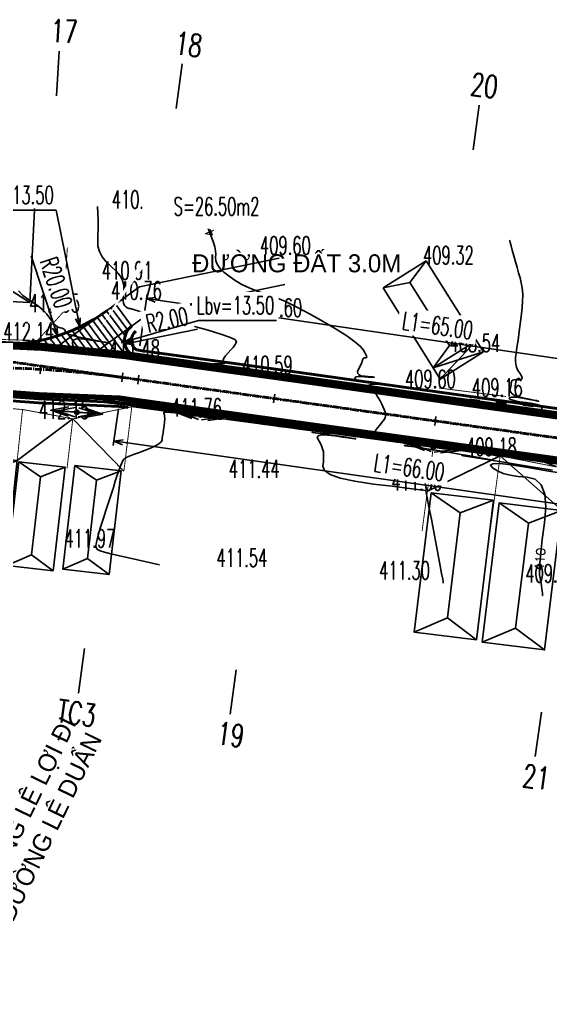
# Model space of a CAD drawing. Header units: centimetres. Extents: x 556321 to 560034, y 1839250 to 1840516.
# Drawn here: x 556566 to 556625.1, y 1839303.3 to 1839412.6 of the extents above; entities that cross this region are included whole.
import ezdxf
from ezdxf.enums import TextEntityAlignment as Align

# ---------------------------------------------------------------- set-up
doc = ezdxf.new("R2010")
doc.units = ezdxf.units.CM
doc.header["$MEASUREMENT"] = 0
doc.set_wipeout_variables(frame=1)
doc.linetypes.add('ACAD_ISO03W100', pattern=[30, 12, -18])
doc.linetypes.add('CENTER2', pattern=[1.125, 0.75, -0.125, 0.125, -0.125])
for name, color, linetype in [('4', 21, 'Continuous'), ('bo via', 23, 'Continuous'), ('bovia', 1, 'Continuous'), ('CAO DO AN', 6, 'Continuous'), ('cao do Hien Trang', 6, 'Continuous'), ('cao do3', 2, 'Continuous'), ('Duong nhua Cu', 33, 'Continuous'), ('H1_DongMuc', 3, 'Continuous'), ('H1_DongMuc_Con', 3, 'Continuous'), ('pha1', 4, 'Continuous'), ('sh(bs)', 31, 'Continuous'), ('SH1', 4, 'Continuous'), ('T', 20, 'Continuous'), ('ThongSoTuyen_TuyenPDP', 7, 'Continuous'), ('TUYEN', 7, 'Continuous'), ('vuot', 7, 'Continuous')]:
    doc.layers.add(name, color=color, linetype=linetype)
doc.styles.add('2D', font='vnsimple.shx', dxfattribs={"width": 0.6})
doc.styles.add('Khung ten', font='VHAVANB_3.TTF')
doc.styles.get("Standard").update_dxf_attribs({"font": 'Vnsimple.shx', "width": 0.7, "height": 2})
doc.linetypes.add('FENCELINE2', pattern='A,0.25,-0.1,[132,ltypeshp.shx,S=0.1,R=0,X=-0.1,Y=0],-0.1,1', length=1.45)
doc.linetypes.add('ZIGZAG', pattern='A,0.0001,-0.2,[131,ltypeshp.shx,S=0.2,R=0,X=-0.2,Y=0],-0.4,[131,ltypeshp.shx,S=0.2,R=180,X=0.2,Y=0],-0.2', length=0.8001)
doc.dimstyles.new('D1000', dxfattribs={"dimtxt": 2, "dimasz": 1, "dimexe": 0.5, "dimexo": 1, "dimgap": 0.7, "dimtad": 1, "dimzin": 0, "dimdsep": 46, "dimtxsty": '2D', "dimblk": 'OPEN30', "dimcen": 0, "dimdle": 0.7, "dimclrd": 7, "dimclre": 7, "dimclrt": 3, "dimadec": 0, "dimazin": 2, "dimtfac": 0.347826, "dimtix": 1, "dimtofl": 0, "dimtmove": 0, "dimatfit": 3, "dimldrblk": 'OPEN30', "dimfxl": 0, "dimtolj": 1, "dimtzin": 0, "dimarcsym": 0})
doc.dimstyles.new('D1000 bv', dxfattribs={"dimtxt": 2, "dimasz": 1, "dimexe": 0.5, "dimexo": 1, "dimgap": 0.7, "dimtad": 1, "dimzin": 0, "dimdsep": 46, "dimtxsty": '2D', "dimblk": 'OPEN30', "dimcen": 0, "dimdle": 0.7, "dimclrd": 7, "dimclre": 7, "dimclrt": 3, "dimadec": 0, "dimazin": 2, "dimtfac": 0.347826, "dimtix": 1, "dimtofl": 0, "dimtmove": 0, "dimatfit": 3, "dimldrblk": 'OPEN30', "dimfxl": 0, "dimtolj": 1, "dimtzin": 0, "dimarcsym": 0})
doc.dimstyles.get("Standard").update_dxf_attribs({"dimtxt": 0.18, "dimasz": 0.18, "dimexe": 0.18, "dimexo": 0.0625, "dimgap": 0.09, "dimtad": 0, "dimtih": 1, "dimtoh": 1, "dimdec": 4, "dimzin": 0, "dimdsep": 46, "dimtxsty": 'Standard', "dimcen": 0.09, "dimadec": 0, "dimazin": 0, "dimtfac": 1, "dimtdec": 4, "dimtofl": 0, "dimtmove": 0, "dimatfit": 3, "dimfxl": 0, "dimtolj": 1, "dimtzin": 0, "dimarcsym": 0})

# ---------------------------------------------------------------- blocks, each defined once
blk = doc.blocks.new('A$C4A36565F')
at = {"layer": 'SH1'}
blk.add_lwpolyline([(0, 0), (5.935, -11.566), (11.098, -8.917), (5.163, 2.65)], close=True, dxfattribs=at)
at = {"layer": 'SH1', "color": 8}
for points in [[(0, 0), (3.281, -0.038), (5.163, 2.65)], [(3.281, -0.038), (7.751, -8.749)], [(5.935, -11.566), (7.751, -8.749), (11.098, -8.917)]]:
    blk.add_lwpolyline(points, dxfattribs=at)
at = {"layer": 'SH1'}
blk.add_lwpolyline([(5.935, -11.566), (11.098, -8.917)], dxfattribs=at)
blk = doc.blocks.new('_Open30')
at = {"color": 0, "linetype": 'ByBlock', "lineweight": -2}
for p, q in [((-1, 0.27), (0, 0)), ((0, 0), (-1, -0.27)), ((0, 0), (-1, 0))]:
    blk.add_line(p, q, dxfattribs=at)
blk = doc.blocks.new('*D61')
at = {"layer": 'bo via', "color": 7, "lineweight": -2, "transparency": 16777216}
for p, q in [((556579.36, 1839376.32), (556580.2, 1839382.07)), ((556581.12, 1839381.43), (556643.46, 1839372.32)), ((556643.68, 1839366.93), (556644.52, 1839372.67))]:
    blk.add_line(p, q, dxfattribs=at)
at = {"layer": 'Defpoints', "color": 0, "lineweight": -2, "transparency": 16777216}
for p in [(556579.22, 1839375.34, 413.75), (556644.45, 1839372.18), (556643.54, 1839365.94, 413.94)]:
    blk.add_point(p, dxfattribs=at)
at = {"layer": 'bo via', "color": 7, "lineweight": -2, "transparency": 16777216}
for p, rotation in [((556580.13, 1839381.58), 171.6866906371008), ((556644.45, 1839372.18), 351.6866906371008)]:
    blk.add_blockref('_Open30', p, dxfattribs=dict(at, rotation=rotation))
at = {"layer": 'bo via', "color": 3, "transparency": 16777216, "insert": (556612.54, 1839378.56), "char_height": 2, "attachment_point": 5, "rotation": 351.6867, "style": '2D', "bg_fill": 3, "box_fill_scale": 1.25, "bg_fill_color": 256, "bg_fill_true_color": 13158600, "bg_fill_transparency": 0}
blk.add_mtext('\\A1;L1=65.00', dxfattribs=at)
blk = doc.blocks.new('*D85')
at = {"layer": 'bo via', "color": 7, "lineweight": -2, "transparency": 16777216}
for p, q in [((556576.98, 1839369.3), (556576.4, 1839365.21)), ((556577.46, 1839365.56), (556640.83, 1839356.59)), ((556642.33, 1839360.05), (556641.75, 1839355.96))]:
    blk.add_line(p, q, dxfattribs=at)
at = {"layer": 'Defpoints', "color": 0, "lineweight": -2, "transparency": 16777216}
for p in [(556577.12, 1839370.29, 427.44), (556642.47, 1839361.04, 427.44), (556641.82, 1839356.45)]:
    blk.add_point(p, dxfattribs=at)
at = {"layer": 'bo via', "color": 7, "lineweight": -2, "transparency": 16777216}
for p, rotation in [((556576.47, 1839365.7), 171.9432178958593), ((556641.82, 1839356.45), 351.9432178958593)]:
    blk.add_blockref('_Open30', p, dxfattribs=dict(at, rotation=rotation))
at = {"layer": 'bo via', "color": 3, "transparency": 16777216, "insert": (556609.38, 1839362.76), "char_height": 2, "attachment_point": 5, "rotation": 351.9432, "style": '2D', "bg_fill": 3, "box_fill_scale": 1.25, "bg_fill_color": 256, "bg_fill_true_color": 13158600, "bg_fill_transparency": 0}
blk.add_mtext('\\A1;L1=66.00', dxfattribs=at)
blk = doc.blocks.new('*D30')
at = {"layer": 'Defpoints', "color": 0, "lineweight": -2, "transparency": 16777216}
for p in [(556570.21, 1839377.41, 411.99), (556576.44, 1839358.41, 411.99)]:
    blk.add_point(p, dxfattribs=at)
at = {"layer": 'vuot', "color": 7, "lineweight": -2, "transparency": 16777216}
blk.add_line((556567.28, 1839386.34), (556569.9, 1839378.36), dxfattribs=at)
at = {"layer": 'vuot', "color": 7, "lineweight": -2, "transparency": 16777216, "rotation": 288.1505886806409}
blk.add_blockref('_Open30', (556570.21, 1839377.41), dxfattribs=at)
at = {"layer": 'vuot', "color": 3, "transparency": 16777216, "insert": (556570.05, 1839383.36), "char_height": 2, "attachment_point": 5, "rotation": 288.1506, "style": '2D', "bg_fill": 3, "box_fill_scale": 1.25, "bg_fill_color": 256, "bg_fill_true_color": 13158600, "bg_fill_transparency": 0}
blk.add_mtext('\\A1;R20.00', dxfattribs=at)
blk = doc.blocks.new('*D31')
at = {"layer": 'Defpoints', "color": 0, "lineweight": -2, "transparency": 16777216}
for p in [(556575.75, 1839376.12, 411.99), (556577.71, 1839376.52, 411.99)]:
    blk.add_point(p, dxfattribs=at)
at = {"layer": 'vuot', "color": 7, "lineweight": -2, "transparency": 16777216}
blk.add_line((556585.8, 1839378.15), (556578.69, 1839376.72), dxfattribs=at)
at = {"layer": 'vuot', "color": 7, "lineweight": -2, "transparency": 16777216, "rotation": 191.4226953946767}
blk.add_blockref('_Open30', (556577.71, 1839376.52), dxfattribs=at)
at = {"layer": 'vuot', "color": 3, "transparency": 16777216, "insert": (556582.4, 1839379.2), "char_height": 2, "attachment_point": 5, "rotation": 11.4227, "style": '2D', "bg_fill": 3, "box_fill_scale": 1.25, "bg_fill_color": 256, "bg_fill_true_color": 13158600, "bg_fill_transparency": 0}
blk.add_mtext('\\A1;R2.00', dxfattribs=at)
blk = doc.blocks.new('A$C60531E53')
at = {"layer": '4'}
blk.add_hatch(color=256, dxfattribs=at).paths.add_polyline_path([(-0.24, 0, 1), (0.24, 0, 1)])
blk.add_circle((0, 0), 0.24, dxfattribs=at)
for points in [[(-2.9, 0), (1.22, 0)], [(-2.19, 0), (1.93, 0)], [(2.17, 0), (-1.94, 0)], [(2.92, 0), (-1.2, 0)]]:
    blk.add_leader(points, dimstyle='Standard', override={"dimasz": 2, "dimgap": 0.09, "dimtad": 0, "dimldrblk": 'Open30'}, dxfattribs=at)

msp = doc.modelspace()

# ---------------------------------------------------------------- hatches: boundary and pattern name
at = {"layer": 'vuot'}
h = msp.add_hatch(dxfattribs=at)
h.set_pattern_fill('ANSI31', color=8, scale=5, angle=-98.44815, style=0)
h.set_pattern_definition([(306.551850038, (-1181862.11784, 2655633.09287), (0.50207390272, 0.3722187478), [])])
h.paths.add_polyline_path([(556577.807, 1839375.561), (556578.255, 1839375.499, -0.4461583), (556578.414, 1839378.471, -0.0061283), (556578.413, 1839378.473), (556574.815, 1839375.857)])
h.paths.add_polyline_path([(556574.815, 1839375.857), (556578.413, 1839378.473, -0.4142136), (556578.434, 1839378.61), (556576.728, 1839380.957), (556570.325, 1839376.3)])
h.paths.add_polyline_path([(556570.325, 1839376.3), (556575.745, 1839380.242, -0.1260276), (556566.521, 1839376.579), (556568.473, 1839376.483)])

# ---------------------------------------------------------------- linework, layer by layer
at = {"layer": 'cao do Hien Trang', "color": 3, "lineweight": -2}
for centre in [(556579.967, 1839381.463, 410.763), (556570.843, 1839380.063, 412.546), (556567.964, 1839376.902, 412.139), (556568.587, 1839376.222, 412.208), (556572.21, 1839375.821, 411.989), (556579.765, 1839374.986, 411.478), (556617.657, 1839375.624, 408.543), (556568.29, 1839373.461, 412.114), (556579.205, 1839372.538, 411.539), (556594.546, 1839373.163, 410.59), (556612.706, 1839371.607, 409.595), (556566.421, 1839370.86, 412.077), (556594.329, 1839370.496, 410.712), (556612.523, 1839370.765, 409.571), (556620.16, 1839370.661, 409.158), (556566.31, 1839369.214, 412.506), (556578.475, 1839369.512, 411.554), (556578.798, 1839369.968, 411.518), (556569.12, 1839368.717, 412.429), (556571.909, 1839368.174, 412.148), (556572.355, 1839368.914, 412.075), (556578.294, 1839368.222, 412.161), (556586.107, 1839368.594, 411.248), (556586.659, 1839368.431, 411.756), (556593.844, 1839367.928, 410.683), (556612.293, 1839368.022, 409.661), (556612.053, 1839365.016, 409.667), (556612.067, 1839365.417, 409.542), (556619.503, 1839364.053, 409.182)]:
    msp.add_circle(centre, 0, dxfattribs=at)
at = {"layer": 'cao do3', "color": 6, "lineweight": -2}
for centre in [(556580.046, 1839391.609, 410.31), (556596.555, 1839386.484, 409.598), (556614.711, 1839385.391, 409.32), (556578.943, 1839383.686, 410.91), (556595.59, 1839379.551, 410.598), (556593.092, 1839361.604, 411.437), (556611.204, 1839360.194, 411.003), (556574.79, 1839353.853, 411.97), (556591.713, 1839351.7, 411.537), (556609.825, 1839350.289, 411.303)]:
    msp.add_circle(centre, 0, dxfattribs=at)
at = {"layer": 'Duong nhua Cu', "color": 8, "linetype": 'ACAD_ISO03W100', "ltscale": 0.1, "elevation": 428.165}
msp.add_lwpolyline([(556629.167, 1839368.872), (556612.523, 1839370.765), (556594.546, 1839373.163), (556579.765, 1839374.986), (556560.372, 1839376.636), (556548.565, 1839375.72), (556539.601, 1839374.442), (556534.421, 1839373.615), (556526.537, 1839372.6), (556522.949, 1839372.056), (556521.158, 1839371.832), (556519.663, 1839372.557), (556519.49, 1839372.726)], dxfattribs=at)
at = {"layer": 'H1_DongMuc', "color": 5, "lineweight": -2, "elevation": 410}
for points in [[(556586.88, 1839389.688), (556587.587, 1839387.826), (556587.72, 1839387.347), (556587.8, 1839386.906), (556587.83, 1839386.503), (556587.807, 1839386.139), (556587.829, 1839385.779), (556587.99, 1839385.391), (556588.291, 1839384.973), (556588.731, 1839384.527), (556589.311, 1839384.051), (556589.994, 1839383.58), (556590.743, 1839383.147), (556591.558, 1839382.752), (556592.439, 1839382.396), (556593.386, 1839382.077), (556594.427, 1839381.715), (556595.589, 1839381.229), (556596.872, 1839380.619), (556598.276, 1839379.884), (556599.801, 1839379.025), (556601.25, 1839378.159), (556602.424, 1839377.406), (556603.323, 1839376.766), (556603.948, 1839376.237), (556604.299, 1839375.82), (556604.479, 1839375.498), (556604.592, 1839375.252), (556604.637, 1839375.083), (556604.616, 1839374.989), (556604.527, 1839374.972), (556604.415, 1839374.979), (556604.324, 1839374.958), (556604.255, 1839374.908), (556604.206, 1839374.83), (556604.179, 1839374.724), (556604.148, 1839374.587), (556604.087, 1839374.418), (556603.998, 1839374.215), (556603.879, 1839373.98), (556603.732, 1839373.711), (556603.629, 1839373.451), (556603.647, 1839373.242), (556603.784, 1839373.084), (556604.041, 1839372.977), (556604.417, 1839372.921), (556604.81, 1839372.891), (556605.115, 1839372.865), (556605.332, 1839372.843), (556605.461, 1839372.824), (556605.503, 1839372.808), (556605.458, 1839372.798), (556605.326, 1839372.799), (556605.107, 1839372.809), (556604.801, 1839372.828), (556604.408, 1839372.857), (556604.015, 1839372.879), (556603.706, 1839372.874), (556603.481, 1839372.844), (556603.341, 1839372.789), (556603.286, 1839372.708), (556603.337, 1839372.616), (556603.517, 1839372.525), (556603.826, 1839372.436), (556604.263, 1839372.349), (556604.829, 1839372.264), (556605.367, 1839372.188), (556605.72, 1839372.127), (556605.888, 1839372.083), (556605.871, 1839372.055), (556605.669, 1839372.043), (556605.396, 1839372.031), (556605.166, 1839372.004), (556604.978, 1839371.962), (556604.834, 1839371.905), (556604.733, 1839371.832), (556604.677, 1839371.757), (556604.669, 1839371.689), (556604.708, 1839371.629), (556604.795, 1839371.576), (556604.929, 1839371.532), (556605.086, 1839371.476), (556605.239, 1839371.387), (556605.389, 1839371.266), (556605.535, 1839371.113), (556605.678, 1839370.928), (556605.821, 1839370.712), (556605.969, 1839370.467), (556606.122, 1839370.193), (556606.279, 1839369.891), (556606.441, 1839369.559), (556606.583, 1839369.233), (556606.678, 1839368.946), (556606.728, 1839368.699), (556606.732, 1839368.49), (556606.69, 1839368.321), (556606.604, 1839368.155), (556606.475, 1839367.958), (556606.304, 1839367.73), (556606.091, 1839367.469), (556605.836, 1839367.178), (556605.613, 1839366.891), (556605.499, 1839366.648), (556605.494, 1839366.448), (556605.596, 1839366.29), (556605.808, 1839366.175), (556606.051, 1839366.088), (556606.252, 1839366.011), (556606.409, 1839365.946), (556606.522, 1839365.892), (556606.592, 1839365.85), (556606.686, 1839365.81), (556606.873, 1839365.763), (556607.151, 1839365.711), (556607.521, 1839365.652), (556607.983, 1839365.588), (556608.44, 1839365.521), (556608.793, 1839365.459), (556609.044, 1839365.399), (556609.191, 1839365.344), (556609.236, 1839365.291), (556609.23, 1839365.245), (556609.224, 1839365.208), (556609.221, 1839365.181), (556609.218, 1839365.164), (556609.217, 1839365.156), (556609.204, 1839365.154), (556609.165, 1839365.157), (556609.1, 1839365.165), (556609.01, 1839365.177), (556608.895, 1839365.193), (556608.844, 1839365.2), (556608.951, 1839365.185), (556609.213, 1839365.147), (556609.632, 1839365.087), (556610.207, 1839365.004), (556610.928, 1839364.897), (556611.782, 1839364.764), (556612.771, 1839364.604), (556613.895, 1839364.417), (556615.152, 1839364.204), (556616.345, 1839363.999), (556617.271, 1839363.836), (556617.933, 1839363.716), (556618.329, 1839363.638), (556618.46, 1839363.603), (556618.355, 1839363.608), (556618.046, 1839363.648), (556617.532, 1839363.725), (556616.813, 1839363.838), (556615.889, 1839363.987), (556615.255, 1839364.091), (556615.404, 1839364.066), (556616.338, 1839363.914), (556618.055, 1839363.634), (556620.557, 1839363.225), (556623.202, 1839362.796), (556625.351, 1839362.452)], [(556626.068, 1839362.16), (556624.497, 1839362.425), (556622.595, 1839362.756), (556620.783, 1839363.045), (556619.482, 1839363.186), (556618.693, 1839363.178), (556618.414, 1839363.021), (556618.647, 1839362.716), (556619.191, 1839362.37), (556619.849, 1839362.093), (556620.62, 1839361.885), (556621.504, 1839361.746), (556622.501, 1839361.675), (556623.421, 1839361.442), (556624.076, 1839360.817), (556624.463, 1839359.799), (556624.584, 1839358.388), (556624.439, 1839356.585), (556624.195, 1839354.753), (556624.018, 1839353.258), (556623.909, 1839352.1), (556623.868, 1839351.279), (556623.894, 1839350.794), (556623.952, 1839350.479), (556624.006, 1839350.167), (556624.055, 1839349.857), (556624.1, 1839349.551), (556624.14, 1839349.247), (556624.175, 1839348.975), (556624.202, 1839348.763), (556624.221, 1839348.612), (556624.232, 1839348.521), (556624.236, 1839348.491), (556624.236, 1839348.491)]]:
    msp.add_lwpolyline(points, dxfattribs=at)
at = {"layer": 'H1_DongMuc_Con', "color": 8, "lineweight": -2}
for points, elevation in [([(556574.649, 1839391.812), (556574.729, 1839390.3), (556574.734, 1839389.806), (556574.728, 1839389.267), (556574.708, 1839388.683), (556574.676, 1839388.053), (556574.706, 1839387.414), (556574.87, 1839386.803), (556575.17, 1839386.219), (556575.604, 1839385.662), (556576.174, 1839385.133), (556576.741, 1839384.616), (556577.165, 1839384.098), (556577.447, 1839383.578), (556577.587, 1839383.056), (556577.585, 1839382.532), (556577.528, 1839382.047), (556577.502, 1839381.638), (556577.507, 1839381.306), (556577.543, 1839381.051), (556577.611, 1839380.873), (556577.699, 1839380.745), (556577.798, 1839380.641), (556577.906, 1839380.56), (556578.025, 1839380.503), (556578.153, 1839380.47), (556578.28, 1839380.449), (556578.392, 1839380.428), (556578.49, 1839380.407), (556578.574, 1839380.386), (556578.644, 1839380.365), (556578.728, 1839380.337), (556578.857, 1839380.294), (556579.031, 1839380.236), (556579.249, 1839380.164), (556579.511, 1839380.076), (556579.966, 1839379.938), (556580.762, 1839379.714), (556581.9, 1839379.404), (556583.379, 1839379.007), (556585.2, 1839378.524), (556586.99, 1839378.034), (556588.377, 1839377.617), (556589.361, 1839377.272), (556589.943, 1839377), (556590.121, 1839376.8), (556590.067, 1839376.618), (556589.949, 1839376.398), (556589.768, 1839376.139), (556589.524, 1839375.843), (556589.217, 1839375.509), (556588.927, 1839375.185), (556588.735, 1839374.92), (556588.642, 1839374.712), (556588.647, 1839374.563), (556588.75, 1839374.472), (556588.849, 1839374.416), (556588.841, 1839374.372), (556588.725, 1839374.34), (556588.503, 1839374.319), (556588.174, 1839374.311), (556587.828, 1839374.304), (556587.558, 1839374.287), (556587.364, 1839374.261), (556587.293, 1839374.241)], 411), ([(556624.029, 1839369.126), (556624.056, 1839369.17), (556624.115, 1839369.277), (556624.179, 1839369.402), (556624.162, 1839369.532), (556623.977, 1839369.656), (556623.623, 1839369.772), (556623.1, 1839369.881), (556622.408, 1839369.983), (556621.711, 1839370.082), (556621.173, 1839370.181), (556620.792, 1839370.282), (556620.569, 1839370.383), (556620.504, 1839370.485), (556620.583, 1839370.565), (556620.789, 1839370.6), (556621.122, 1839370.589), (556621.584, 1839370.533), (556622.173, 1839370.432), (556622.761, 1839370.321), (556623.218, 1839370.236), (556623.545, 1839370.178), (556623.742, 1839370.146), (556623.808, 1839370.14), (556623.744, 1839370.16), (556623.549, 1839370.204), (556623.223, 1839370.272), (556622.767, 1839370.364), (556622.18, 1839370.481), (556621.596, 1839370.621), (556621.149, 1839370.783), (556620.84, 1839370.967), (556620.667, 1839371.172), (556620.632, 1839371.4), (556620.663, 1839371.627), (556620.692, 1839371.831), (556620.717, 1839372.012), (556620.739, 1839372.17), (556620.758, 1839372.305), (556620.803, 1839372.412), (556620.905, 1839372.488), (556621.063, 1839372.532), (556621.277, 1839372.545), (556621.548, 1839372.526), (556621.792, 1839372.528), (556621.929, 1839372.6), (556621.958, 1839372.744), (556621.879, 1839372.959), (556621.693, 1839373.245), (556621.481, 1839373.574), (556621.329, 1839373.915), (556621.236, 1839374.269), (556621.201, 1839374.636), (556621.225, 1839375.016), (556621.291, 1839375.485), (556621.379, 1839376.121), (556621.491, 1839376.923), (556621.626, 1839377.892), (556621.784, 1839379.028), (556621.922, 1839380.175), (556621.999, 1839381.18), (556622.014, 1839382.043), (556621.967, 1839382.763), (556621.859, 1839383.34), (556621.714, 1839383.866), (556621.558, 1839384.429), (556621.393, 1839385.03), (556621.217, 1839385.669), (556621.03, 1839386.346), (556620.857, 1839386.972), (556620.723, 1839387.459), (556620.627, 1839387.807), (556620.57, 1839388.016), (556620.551, 1839388.085), (556620.551, 1839388.085)], 409), ([(556565.859, 1839382.441), (556566.346, 1839381.904), (556566.97, 1839381.459), (556567.617, 1839381.061), (556568.176, 1839380.659), (556568.645, 1839380.254), (556569.025, 1839379.846), (556569.315, 1839379.435), (556569.56, 1839379.06), (556569.803, 1839378.76), (556570.042, 1839378.535), (556570.28, 1839378.385), (556570.515, 1839378.31), (556570.723, 1839378.264), (556570.881, 1839378.199), (556570.989, 1839378.115), (556571.046, 1839378.014), (556571.053, 1839377.893), (556571.135, 1839377.758), (556571.415, 1839377.611), (556571.893, 1839377.454), (556572.571, 1839377.285), (556573.447, 1839377.105), (556574.324, 1839376.938), (556575.007, 1839376.806), (556575.494, 1839376.71), (556575.787, 1839376.65), (556575.884, 1839376.626), (556575.804, 1839376.634), (556575.565, 1839376.671), (556575.167, 1839376.737), (556574.61, 1839376.831), (556573.894, 1839376.955), (556573.177, 1839377.058), (556572.617, 1839377.089), (556572.213, 1839377.05), (556571.965, 1839376.939), (556571.874, 1839376.757), (556571.872, 1839376.557), (556571.892, 1839376.392), (556571.934, 1839376.263), (556571.998, 1839376.17), (556572.058, 1839376.129)], 412), ([(556573.544, 1839370.162), (556574.652, 1839370.052), (556575.754, 1839369.94), (556576.6, 1839369.853), (556577.189, 1839369.789), (556577.52, 1839369.749), (556577.718, 1839369.721), (556577.906, 1839369.695), (556578.084, 1839369.67), (556578.252, 1839369.647), (556578.41, 1839369.625), (556578.63, 1839369.594), (556578.983, 1839369.545), (556579.469, 1839369.477), (556580.089, 1839369.391), (556580.842, 1839369.286), (556581.692, 1839369.168), (556582.602, 1839369.041), (556583.571, 1839368.907), (556584.6, 1839368.763), (556585.688, 1839368.612), (556586.695, 1839368.47), (556587.477, 1839368.357), (556588.035, 1839368.271), (556588.37, 1839368.214), (556588.479, 1839368.184), (556588.477, 1839368.17), (556588.476, 1839368.157), (556588.474, 1839368.145), (556588.472, 1839368.134), (556588.471, 1839368.125), (556588.395, 1839368.128), (556588.169, 1839368.153), (556587.792, 1839368.201), (556587.266, 1839368.272), (556586.589, 1839368.365), (556585.856, 1839368.467), (556585.159, 1839368.564), (556584.498, 1839368.656), (556583.874, 1839368.743), (556583.286, 1839368.825), (556582.78, 1839368.887), (556582.403, 1839368.914), (556582.154, 1839368.907), (556582.034, 1839368.864), (556582.043, 1839368.787), (556582.102, 1839368.657), (556582.133, 1839368.454), (556582.138, 1839368.178), (556582.115, 1839367.83), (556582.065, 1839367.41), (556582.006, 1839366.981), (556581.954, 1839366.606), (556581.909, 1839366.286), (556581.872, 1839366.021), (556581.843, 1839365.81), (556581.744, 1839365.616), (556581.5, 1839365.404), (556581.111, 1839365.173), (556580.576, 1839364.922), (556579.895, 1839364.653), (556579.213, 1839364.4), (556578.673, 1839364.197), (556578.277, 1839364.045), (556578.023, 1839363.944), (556577.912, 1839363.894), (556577.868, 1839363.867), (556577.816, 1839363.834), (556577.757, 1839363.797), (556577.689, 1839363.755), (556577.614, 1839363.708), (556577.52, 1839363.596), (556577.398, 1839363.359), (556577.248, 1839362.996), (556577.069, 1839362.508), (556576.862, 1839361.894), (556576.641, 1839361.218), (556576.42, 1839360.542), (556576.199, 1839359.867), (556575.978, 1839359.191), (556575.757, 1839358.515), (556575.543, 1839357.857), (556575.346, 1839357.235), (556575.164, 1839356.649), (556574.997, 1839356.098), (556574.846, 1839355.584), (556574.717, 1839355.127), (556574.615, 1839354.746), (556574.54, 1839354.442), (556574.492, 1839354.214), (556574.472, 1839354.064), (556574.477, 1839353.955), (556574.506, 1839353.852), (556574.558, 1839353.755), (556574.634, 1839353.665), (556574.733, 1839353.582), (556574.964, 1839353.48), (556575.436, 1839353.336), (556576.149, 1839353.149), (556577.101, 1839352.92), (556578.295, 1839352.648), (556581.579, 1839351.917)], 412), ([(556588.808, 1839368.376), (556588.865, 1839368.333), (556589.012, 1839368.253), (556589.237, 1839368.177), (556589.539, 1839368.102), (556589.918, 1839368.03), (556590.375, 1839367.959), (556590.867, 1839367.891), (556591.352, 1839367.824), (556591.829, 1839367.757), (556592.299, 1839367.692), (556592.761, 1839367.627), (556593.304, 1839367.552), (556594.016, 1839367.456), (556594.897, 1839367.337), (556595.946, 1839367.196), (556597.164, 1839367.033), (556598.335, 1839366.874), (556599.246, 1839366.746), (556599.896, 1839366.648), (556600.284, 1839366.581), (556600.412, 1839366.544), (556600.409, 1839366.523), (556600.406, 1839366.504), (556600.403, 1839366.485), (556600.401, 1839366.468), (556600.399, 1839366.452), (556600.341, 1839366.447), (556600.171, 1839366.46), (556599.89, 1839366.493), (556599.497, 1839366.545), (556598.993, 1839366.616), (556598.605, 1839366.671), (556598.563, 1839366.678), (556598.866, 1839366.634), (556599.515, 1839366.541), (556600.509, 1839366.398), (556601.558, 1839366.246), (556602.374, 1839366.125), (556602.957, 1839366.035), (556603.305, 1839365.976), (556603.42, 1839365.947), (556603.326, 1839365.95), (556603.047, 1839365.983), (556602.583, 1839366.046), (556601.935, 1839366.14), (556601.101, 1839366.264), (556600.284, 1839366.363), (556599.685, 1839366.379), (556599.303, 1839366.314), (556599.139, 1839366.168), (556599.192, 1839365.939), (556599.344, 1839365.676), (556599.478, 1839365.423), (556599.593, 1839365.18), (556599.688, 1839364.949), (556599.765, 1839364.728), (556599.818, 1839364.483), (556599.844, 1839364.179), (556599.842, 1839363.816), (556599.812, 1839363.393), (556599.755, 1839362.911), (556599.923, 1839362.421), (556600.571, 1839361.977), (556601.698, 1839361.578), (556603.305, 1839361.224), (556605.39, 1839360.915), (556607.484, 1839360.657), (556609.114, 1839360.456), (556610.28, 1839360.313), (556610.983, 1839360.227), (556611.221, 1839360.198), (556611.227, 1839360.197), (556611.232, 1839360.196), (556611.235, 1839360.193), (556611.236, 1839360.189), (556611.237, 1839360.185), (556611.274, 1839359.981), (556611.387, 1839359.381), (556611.576, 1839358.383), (556611.84, 1839356.989), (556612.181, 1839355.198), (556612.523, 1839353.4), (556612.79, 1839351.986), (556612.984, 1839350.956), (556613.104, 1839350.309), (556613.15, 1839350.047), (556613.172, 1839349.872)], 411), ([(556625.706, 1839362.87), (556624.953, 1839363.151), (556624.368, 1839363.374), (556624.164, 1839363.454)], 409)]:
    msp.add_lwpolyline(points, dxfattribs=dict(at, elevation=elevation))
at = {"layer": 'pha1', "color": 8, "linetype": 'ACAD_ISO03W100', "ltscale": 0.1, "elevation": 413.955}
msp.add_lwpolyline([(556527.304, 1839367.167), (556540.325, 1839369.419), (556542.106, 1839369.714), (556549.104, 1839370.7), (556560.344, 1839371.259), (556566.421, 1839370.86), (556578.798, 1839369.968), (556593.844, 1839367.928), (556612.067, 1839365.417), (556642.71, 1839361.325)], dxfattribs=at)
at = {"layer": 'SH1', "linetype": 'FENCELINE2'}
msp.add_lwpolyline([(556560.512, 1839377.106, 0.1, 0.1, 0), (556567.964, 1839376.902, 0.1, 0.1, 0), (556570.843, 1839380.063, 0.1, 0.1, 0), (556571.3, 1839387.277, 0, 0, 0)], format="xyseb", dxfattribs=at)
at = {"layer": 'SH1'}
for points, elevation in [([(556569.69, 1839375.843), (556579.347, 1839382.866), (556594.907, 1839386.07)], 411.989), ([(556606.458, 1839382.765), (556611.28, 1839385.79)], 409.595), ([(556611.28, 1839385.79), (556617.657, 1839375.624)], 409.595), ([(556574.256, 1839375.455), (556580.587, 1839380.059), (556595.512, 1839383.132)], 411.989), ([(556606.458, 1839382.765), (556612.835, 1839372.599)], 409.595), ([(556612.038, 1839373.87), (556616.86, 1839376.894)], 409.595), ([(556612.835, 1839372.599), (556617.657, 1839375.624)], 409.595)]:
    msp.add_lwpolyline(points, dxfattribs=dict(at, elevation=elevation))
at = {"layer": 'SH1', "color": 8, "elevation": 409.595}
for points in [[(556611.28, 1839385.79), (556609.444, 1839383.361), (556606.458, 1839382.765)], [(556613.849, 1839376.338), (556609.444, 1839383.361)], [(556612.038, 1839373.87), (556613.849, 1839376.338), (556616.86, 1839376.894)], [(556616.86, 1839376.894), (556612.835, 1839372.599)], [(556612.038, 1839373.87), (556617.657, 1839375.624)]]:
    msp.add_lwpolyline(points, dxfattribs=at)
at = {"layer": 'SH1', "linetype": 'FENCELINE2', "const_width": 0.1, "elevation": 409.595}
msp.add_lwpolyline([(556612.706, 1839371.607), (556620.16, 1839370.661)], dxfattribs=at)
at = {"layer": 'SH1', "linetype": 'FENCELINE2', "const_width": 0.1}
for points in [[(556560.173, 1839369.701), (556566.31, 1839369.214), (556565.699, 1839363.448)], [(556566.31, 1839369.214), (556571.909, 1839368.174), (556578.475, 1839369.512), (556612.053, 1839365.016), (556610.808, 1839355.683)], [(556578.475, 1839369.512), (556577.592, 1839362.351)], [(556571.909, 1839368.174), (556571.266, 1839362.676)], [(556612.053, 1839365.016), (556619.503, 1839364.053), (556630.433, 1839361.903), (556642.518, 1839360.348), (556649.235, 1839359.077), (556648.111, 1839351.247)], [(556619.503, 1839364.053), (556618.244, 1839354.614)]]:
    msp.add_lwpolyline(points, dxfattribs=at)
at = {"layer": 'SH1', "linetype": 'ZIGZAG'}
for points in [[(556565.706, 1839363.517), (556571.909, 1839368.174)], [(556571.909, 1839368.174), (556577.575, 1839362.344)], [(556619.503, 1839364.053), (556611.4, 1839360.125)], [(556619.503, 1839364.053), (556629.374, 1839355.337), (556629.374, 1839355.337)]]:
    msp.add_lwpolyline(points, dxfattribs=at)
at = {"layer": 'T', "color": 1}
msp.add_lwpolyline([(556388.408, 1839317.599), (556403.986, 1839332.631), (556472.72, 1839349.14), (556519.75, 1839361.664), (556517.452, 1839368.292), (556560.389, 1839375.162), (556643.107, 1839363.648), (556660.645, 1839359.496), (556688.383, 1839356.142), (556756.278, 1839336.863), (556804.054, 1839331.131), (556881.354, 1839303.291), (557029.175, 1839304.134), (557099.454, 1839316.088), (557130.492, 1839330.985), (557171.272, 1839347.297), (557196.284, 1839372.702), (557244.813, 1839317.637)], dxfattribs=at)
at = {"layer": 'ThongSoTuyen_TuyenPDP', "color": 1, "lineweight": -2}
for p, q in [((556570.088, 1839404.139), (556570.381, 1839409.131)), ((556583.411, 1839402.752), (556584.1, 1839407.704)), ((556616.486, 1839398.148), (556617.176, 1839403.1)), ((556573.221, 1839342.582), (556572.532, 1839337.63)), ((556590.117, 1839340.23), (556589.428, 1839335.278)), ((556624.096, 1839335.501), (556623.407, 1839330.548))]:
    msp.add_line(p, q, dxfattribs=at)
at = {"layer": 'TUYEN', "color": 2, "lineweight": -2}
for p, q in [((556568.333, 1839374.191), (556568.274, 1839373.193)), ((556579.275, 1839373.038), (556579.137, 1839372.048)), ((556594.391, 1839370.934), (556594.253, 1839369.944)), ((556612.351, 1839368.434), (556612.213, 1839367.444))]:
    msp.add_line(p, q, dxfattribs=at)
at = {"layer": 'TUYEN', "color": 1, "lineweight": -2}
msp.add_line((556577.495, 1839373.286), (556577.357, 1839372.295), dxfattribs=at)
at = {"layer": 'TUYEN', "color": 3, "linetype": 'CENTER2', "lineweight": 40}
msp.add_lwpolyline([(556543.403, 1839372.445), (556560.389, 1839375.162), (556577.426, 1839372.791)], dxfattribs=at)
msp.add_lwpolyline([(556388.408, 1839317.599), (556396.537, 1839325.444, -0.1337544), (556414.05, 1839335.049), (556472.72, 1839349.14), (556519.75, 1839361.665), (556517.452, 1839368.292), (556543.403, 1839372.445, -0.0743757), (556577.426, 1839372.791), (556636.106, 1839364.623, -0.0235476), (556649.985, 1839362.02), (556652.452, 1839361.436, 0.0280438), (556669.004, 1839358.486), (556669.719, 1839358.399, -0.0391069), (556706.468, 1839351.007), (556738.083, 1839342.029, 0.0393427), (556775.057, 1839334.61), (556793.899, 1839332.35, -0.0566392), (556813.677, 1839327.666), (556851.289, 1839314.119, 0.0880785)], format="xyb", dxfattribs=at)

# ---------------------------------------------------------------- block references
at = {"layer": '4'}
for p, rotation in [((556572.355, 1839368.914, 412.075), 175.7966272196395), ((556586.12, 1839368.611, 411.248), 173.294782310197), ((556612.054, 1839365.016), 171.9556848157617)]:
    msp.add_blockref('A$C60531E53', p, dxfattribs=dict(at, rotation=rotation))
at = {"layer": 'SH1', "color": 8}
for p, xscale, yscale, zscale, rotation in [((556561.857, 1839394.685), 1.020243027968736, 1.020243027968736, 1.020243027968736, 329.9673744153103), ((556559.818, 1839364.141), 1.020243028025374, 1.020243028025374, 1.020243028025374, 326.7799034861203), ((556565.907, 1839363.386), 0.8936541590421688, 0.8936541590421688, 0.8936541590421688, 326.1979702565926), ((556572.129, 1839362.986), 0.8936541590421688, 0.8936541590421688, 0.8936541590421688, 326.1979702565926), ((556611.823, 1839359.943), 1.203459961516473, 1.203459961516473, 1.203459961516473, 325.9032295490666)]:
    msp.add_blockref('A$C4A36565F', p, dxfattribs=dict(at, xscale=xscale, yscale=yscale, zscale=zscale, rotation=rotation))
at = {"layer": 'SH1', "xscale": 1.203459961516473, "yscale": 1.203459961516473, "zscale": 1.203459961516473, "rotation": 325.9032295490666}
msp.add_blockref('A$C4A36565F', (556619.405, 1839358.817), dxfattribs=at)

# ---------------------------------------------------------------- texts
at = {"layer": 'CAO DO AN', "color": 6, "lineweight": -2, "width": 0.6}
for s, p in [('410.76', (556576.165, 1839381.462, 823.931)), ('412.14', (556564.163, 1839376.902, 825.308)), ('411.48', (556575.964, 1839374.986, 824.647)), ('410.59', (556590.744, 1839373.163, 823.758)), ('409.60', (556608.905, 1839371.607, 822.764)), ('409.16', (556616.359, 1839370.661, 822.327)), ('411.76', (556582.858, 1839368.431, 824.924)), ('409.18', (556615.702, 1839364.053, 822.351)), ('411.00', (556607.402, 1839360.194, 824.171))]:
    msp.add_text(s, height=2, dxfattribs=at).set_placement(p)
at = {"layer": 'cao do3', "color": 6, "lineweight": -2, "width": 0.6}
for s, p in [('410.31', (556576.245, 1839391.609, 823.478)), ('409.60', (556592.754, 1839386.484, 822.766)), ('409.32', (556610.91, 1839385.391, 822.489)), ('410.91', (556575.142, 1839383.685, 824.078)), ('412.55', (556567.042, 1839380.062, 825.715)), ('410.60', (556591.789, 1839379.551, 823.766)), ('408.54', (556613.856, 1839375.624, 821.712)), ('412.15', (556568.108, 1839368.174, 825.317)), ('411.44', (556589.291, 1839361.604, 824.606)), ('411.97', (556570.989, 1839353.853, 825.139)), ('411.54', (556587.912, 1839351.699, 824.706)), ('411.30', (556606.024, 1839350.289, 824.471)), ('409.81', (556622.308, 1839349.961, 822.979))]:
    msp.add_text(s, height=2, dxfattribs=at).set_placement(p)
at = {"layer": 'H1_DongMuc', "color": 5, "lineweight": -2}
for rotation, p in [(110.81045, (556586.88, 1839389.688, 410)), (84.61926, (556623.949, 1839352.53, 410))]:
    msp.add_text('410', height=1, rotation=rotation, dxfattribs=at).set_placement(p, align=Align.MIDDLE)
at = {"layer": 'sh(bs)', "color": 7, "lineweight": -2, "insert": (556585.185, 1839386.498), "char_height": 2, "width": 31.27091, "attachment_point": 1, "style": 'Khung ten'}
msp.add_mtext('§\xadêng §Êt 3.0m', dxfattribs=at)
at = {"layer": 'sh(bs)', "color": 7, "lineweight": -2, "insert": (556558.364, 1839310.101, -9.361), "char_height": 2, "width": 31.27091, "attachment_point": 1, "rotation": 64.09315, "style": 'Khung ten'}
msp.add_mtext('\\pi4.6791;®\xadêng lª lîi ®i \\P\\pi4.7319;®\xadêng lª duÈn', dxfattribs=at)
at = {"layer": 'ThongSoTuyen_TuyenPDP', "color": 1, "lineweight": -2, "width": 0.7}
for s, rotation, p in [('17', 356.64445, (556569.367, 1839410.192)), ('18', 352.07584, (556583.147, 1839408.846)), ('20', 352.07584, (556616.081, 1839404.262)), ('TC3', 352.07584, (556570.043, 1839334.442)), ('19', 352.07584, (556587.843, 1839331.965)), ('21', 352.07584, (556621.863, 1839327.23))]:
    msp.add_text(s, height=2.5, rotation=rotation, dxfattribs=at).set_placement(p)
at = {"layer": 'vuot', "color": 3, "style": '2D', "width": 0.6}
msp.add_text('Vuèt nèi BTXM', height=2, rotation=359.99533, dxfattribs=at).set_placement((556587.916, 1839394.519, 411.854), align=Align.CENTER)

# ---------------------------------------------------------------- next in the draw order: texts
at = {"layer": 'bo via', "color": 3, "insert": (556565.465, 1839393.108, 412), "char_height": 2, "attachment_point": 5, "style": '2D', "bg_fill": 3, "box_fill_scale": 1.25, "bg_fill_color": 256, "bg_fill_true_color": 13158600, "bg_fill_transparency": 0}
msp.add_mtext('\\A1;Lbv=13.50', dxfattribs=at)

# ---------------------------------------------------------------- next in the draw order: dimensions: what is measured, and where the dimension line sits
at = {"layer": 'bo via'}
dim = msp.add_aligned_dim(p1=(556579.22, 1839375.335, 413.746), p2=(556643.538, 1839365.937, 413.94), distance=6.309, dimstyle='D1000 bv', override={"dimpost": 'L1=<>'}, dxfattribs=at)
dim.commit()
dim.dimension.update_dxf_attribs({"geometry": '*D61', "text_midpoint": (556612.537, 1839378.561)})

# ---------------------------------------------------------------- next in the draw order: dimensions: what is measured, and where the dimension line sits
dim = msp.add_aligned_dim(p1=(556577.119, 1839370.295, 427.443), p2=(556642.468, 1839361.045, 427.443), distance=-4.637, dimstyle='D1000 bv', override={"dimpost": 'L1=<>'}, dxfattribs=at)
dim.commit()
dim.dimension.update_dxf_attribs({"geometry": '*D85', "text_midpoint": (556609.382, 1839362.762)})

# ---------------------------------------------------------------- next in the draw order: dimensions: what is measured, and where the dimension line sits
at = {"layer": 'vuot'}
dim = msp.add_radius_dim(center=(556576.442, 1839358.407, 411.989), mpoint=(556570.211, 1839377.412, 411.989), dimstyle='D1000', dxfattribs=at)
dim.commit()
dim.dimension.update_dxf_attribs({"geometry": '*D30', "text_midpoint": (556570.051, 1839383.358)})

# ---------------------------------------------------------------- next in the draw order: linework, layer by layer
at = {"layer": 'bovia', "color": 6, "lineweight": 40, "elevation": 427.443}
for points in [[(556666.046, 1839356.696), (556660.3, 1839357.55), (556651.942, 1839359.291), (556649.475, 1839359.875), (556642.672, 1839361.318), (556635.807, 1839362.439), (556627.998, 1839363.526), (556611.979, 1839365.756), (556594.019, 1839368.256), (556578.904, 1839370.36), (556577.11, 1839370.61), (556568.146, 1839370.993), (556560.433, 1839371.551), (556548.892, 1839370.971), (556543.755, 1839370.27), (556540.352, 1839369.725), (556527.3, 1839367.435), (556527.048, 1839367.379)], [(556665.958, 1839356.103), (556660.195, 1839356.959), (556651.812, 1839358.705), (556649.344, 1839359.289), (556642.561, 1839360.728), (556635.717, 1839361.845), (556627.916, 1839362.931), (556611.896, 1839365.161), (556593.937, 1839367.662), (556578.821, 1839369.766), (556577.055, 1839370.012), (556568.111, 1839370.394), (556560.426, 1839370.95), (556548.948, 1839370.373), (556543.843, 1839369.676), (556540.451, 1839369.134), (556527.417, 1839366.846), (556527.206, 1839366.799)]]:
    msp.add_lwpolyline(points, dxfattribs=at)
at = {"layer": 'TUYEN', "color": 1, "lineweight": 40, "elevation": 427.443}
for points in [[(556627.957, 1839363.229), (556611.938, 1839365.459), (556593.978, 1839367.959), (556578.863, 1839370.063), (556577.083, 1839370.311), (556568.129, 1839370.693), (556560.43, 1839371.251), (556548.92, 1839370.672), (556543.799, 1839369.973), (556540.402, 1839369.429), (556527.359, 1839367.14), (556527.142, 1839367.092)], [(556578.031, 1839369.422), (556577.015, 1839369.563), (556568.086, 1839369.944), (556560.421, 1839370.499), (556555.294, 1839370.241)]]:
    msp.add_lwpolyline(points, dxfattribs=at)

# ---------------------------------------------------------------- next in the draw order: dimensions: what is measured, and where the dimension line sits
at = {"layer": 'vuot'}
dim = msp.add_radius_dim(center=(556575.748, 1839376.121, 411.989), mpoint=(556577.708, 1839376.517, 411.989), dimstyle='D1000', dxfattribs=at)
dim.commit()
dim.dimension.update_dxf_attribs({"geometry": '*D31', "text_midpoint": (556582.398, 1839379.199)})

# ---------------------------------------------------------------- next in the draw order: leaders
at = {"layer": 'bo via', "lineweight": -2}
msp.add_leader([(556572.673, 1839378.404, 412), (556570.041, 1839391.422, 412), (556561.355, 1839391.422, 412)], dimstyle='D1000', override={"dimgap": 0.7, "dimtad": 0}, dxfattribs=at)

# ---------------------------------------------------------------- next in the draw order: linework, layer by layer
at = {"layer": 'bovia', "color": 6, "lineweight": 40, "elevation": 413.94}
for points in [[(556523.893, 1839372.519), (556539.565, 1839374.663), (556542.953, 1839375.279), (556548.328, 1839375.939), (556560.371, 1839376.88), (556568.473, 1839376.483), (556577.807, 1839375.561), (556579.593, 1839375.312), (556594.709, 1839373.208), (556612.669, 1839370.708), (556628.688, 1839368.478), (556636.497, 1839367.391), (556643.593, 1839366.232), (556650.628, 1839364.74), (556653.094, 1839364.156), (556658.27, 1839363.083)], [(556523.975, 1839371.924), (556539.659, 1839374.07), (556543.043, 1839374.685), (556548.388, 1839375.342), (556560.38, 1839376.279), (556568.429, 1839375.885), (556577.737, 1839374.965), (556579.511, 1839374.718), (556594.626, 1839372.614), (556612.586, 1839370.114), (556628.605, 1839367.884), (556636.407, 1839366.798), (556643.483, 1839365.642), (556650.496, 1839364.155), (556652.964, 1839363.571), (556657.257, 1839362.68)]]:
    msp.add_lwpolyline(points, dxfattribs=at)
at = {"layer": 'TUYEN', "color": 1, "lineweight": 40, "elevation": 413.94}
for points in [[(556523.934, 1839372.221), (556539.612, 1839374.367), (556542.998, 1839374.982), (556548.358, 1839375.64), (556560.376, 1839376.579), (556568.451, 1839376.184), (556577.772, 1839375.263), (556579.552, 1839375.015), (556594.667, 1839372.911), (556612.627, 1839370.411), (556628.646, 1839368.181)], [(556579.016, 1839375.847), (556579.655, 1839375.758), (556594.771, 1839373.654), (556612.731, 1839371.154), (556628.75, 1839368.924), (556636.564, 1839367.836), (556643.676, 1839366.674), (556650.726, 1839365.179), (556653.191, 1839364.596), (556658.361, 1839363.524)]]:
    msp.add_lwpolyline(points, dxfattribs=at)
at = {"layer": 'TUYEN', "color": 1, "lineweight": 40}
for centre, radius, start, end in [((556563.981, 1839396.417, 411.989), 20, 266.66743, 306.02841), ((556579.669, 1839376.913, 411.989), 2, 126.02808, 243.51616), ((556579.669, 1839376.913, 411.989), 1.25, 126.02808, 238.53713)]:
    msp.add_arc(centre, radius, start, end, dxfattribs=at)

# ---------------------------------------------------------------- next in the draw order: wipeouts: each hides what was drawn before it
at = {"color": 8, "linetype": 'ByBlock'}
msp.add_wipeout([(556580.376, 1839398.486), (556580.228, 1839398.459), (556580.09, 1839398.406), (556579.953, 1839398.32), (556579.857, 1839398.232), (556579.798, 1839398.159), (556579.702, 1839397.985), (556579.663, 1839397.86), (556579.646, 1839397.729), (556579.648, 1839397.619), (556579.648, 1839397.619), (556579.645, 1839397.674), (556579.644, 1839390.447), (556579.644, 1839390.126), (556579.685, 1839389.899), (556579.761, 1839389.737), (556579.878, 1839389.589), (556579.974, 1839389.506), (556580.106, 1839389.429), (556580.234, 1839389.382), (556580.234, 1839389.382), (556580.443, 1839389.354), (556581.738, 1839389.354), (556574.956, 1839378.234), (556582.815, 1839389.354), (556595.407, 1839389.349), (556595.632, 1839389.352), (556595.847, 1839389.362), (556596.035, 1839389.422), (556596.265, 1839389.583), (556596.449, 1839389.867), (556596.497, 1839390.082), (556596.5, 1839390.24), (556596.5, 1839390.441), (556596.501, 1839397.718), (556596.396, 1839398.081), (556596.183, 1839398.322), (556596.183, 1839398.322), (556596.183, 1839398.322), (556596.183, 1839398.322), (556595.988, 1839398.43), (556595.868, 1839398.466), (556595.766, 1839398.481), (556595.686, 1839398.483)], dxfattribs=at).translate(0, 0, 413.848).dxf.layer = 'vuot'

# ---------------------------------------------------------------- next in the draw order: texts
at = {"layer": 'bo via', "color": 3, "insert": (556590.019, 1839380.815, 822), "char_height": 2, "attachment_point": 5, "style": '2D', "bg_fill": 3, "box_fill_scale": 1.25, "bg_fill_color": 256, "bg_fill_true_color": 13158600, "bg_fill_transparency": 0}
msp.add_mtext('\\A1;Lbv=13.50', dxfattribs=at)
at = {"layer": 'vuot', "color": 3, "style": '2D', "width": 0.6}
msp.add_text('S=26.50m2', height=2, rotation=359.99533, dxfattribs=at).set_placement((556587.916, 1839390.84, 411.854), align=Align.CENTER)

# ---------------------------------------------------------------- next in the draw order: leaders
at = {"layer": 'bo via', "lineweight": -2}
msp.add_leader([(556577.675, 1839376.747, 822), (556585.908, 1839379.129, 822), (556594.595, 1839379.129, 822)], dimstyle='D1000', override={"dimgap": 0.7, "dimtad": 0}, dxfattribs=at)

doc.saveas('drawing.dxf')
